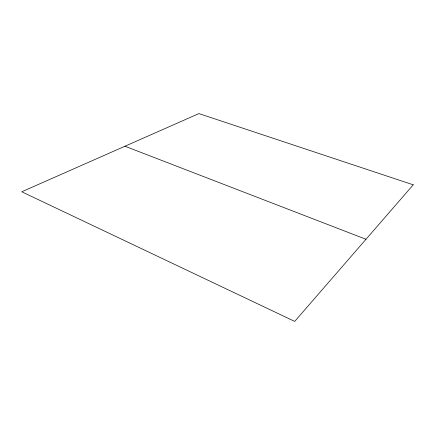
<?xml version="1.0" encoding="UTF-8"?>
<svg xmlns="http://www.w3.org/2000/svg" width="435" height="435" viewBox="0 0 435 435"><rect width="100%" height="100%" fill="white"/><g stroke="black" fill="none" stroke-linecap="round" stroke-linejoin="round"><path stroke-width="0.65" d="M124.965 146.231L365.982 239.277M413.25 184.821L294.696 321.405L21.75 191.781L198.909 113.595L413.25 184.821"/></g></svg>
